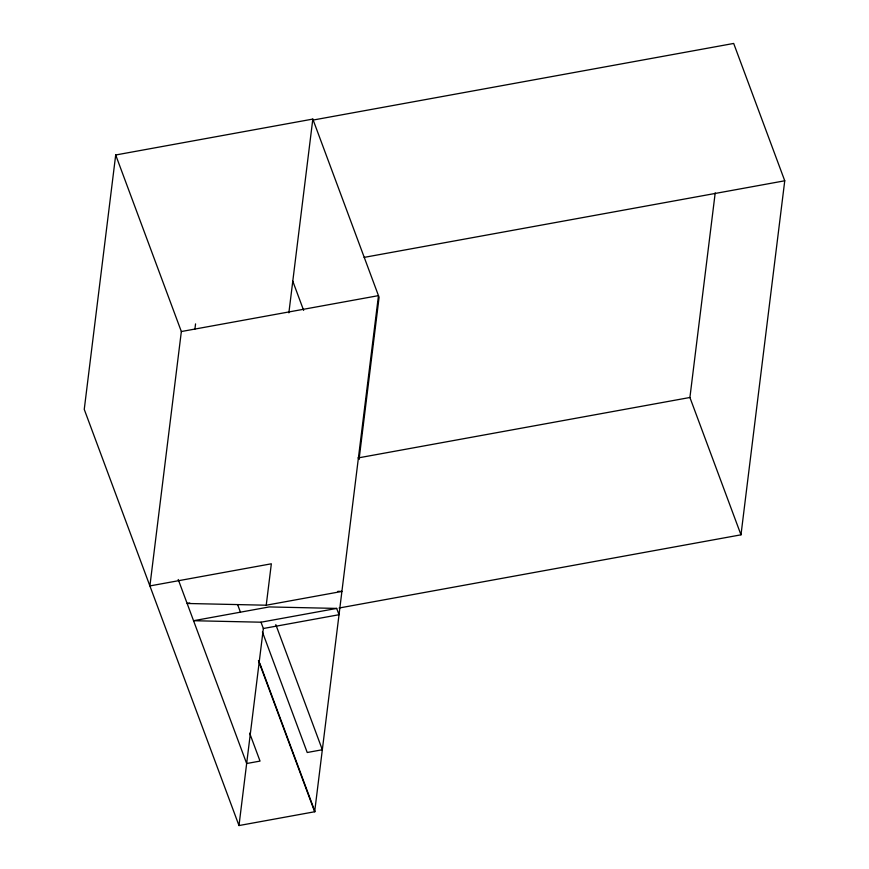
<?xml version="1.0" encoding="UTF-8"?>
<svg xmlns="http://www.w3.org/2000/svg" width="869" height="869" viewBox="0 0 869 869"><rect width="100%" height="100%" fill="white"/><g stroke="black" fill="none" stroke-linecap="round" stroke-linejoin="round"><path stroke-width="1.3" d="M358.441 457.724L359.06 459.386L379.09 297.307L312.818 119.086L115.696 154.986L84.25 409.375L238.986 825.55L315.002 811.7L259.755 663.145M115.696 154.986L181.349 331.534L149.903 585.923L271.345 563.796L266.229 605.215L187.139 603.477L189.79 602.999M194.917 329.069L195.558 323.898M288.866 312.84L312.818 119.086M238.986 825.55L263.35 628.504L261.004 622.204L193.548 620.716L269.227 606.931L336.683 608.419L339.029 614.72L263.35 628.504M339.062 608.028L740.985 534.826L689.91 397.491L715.209 192.875M740.985 534.826L784.75 180.785L733.686 43.45L312.579 120.15M364.133 257.387L784.75 180.785M181.349 331.534L378.471 295.634L314.665 811.765L258.441 660.57M358.093 457.93L689.91 397.491M266.229 605.215L341.908 591.431L337.889 591.344M261.004 622.204L336.683 608.419M292.777 281.176L303.639 310.385M275.81 624.626L322.334 749.741L307.224 752.5L262.427 632.024M237.65 604.672L240.485 612.297M249.664 733.186L260.037 761.092L246.655 763.525L178.221 579.493"/></g></svg>
